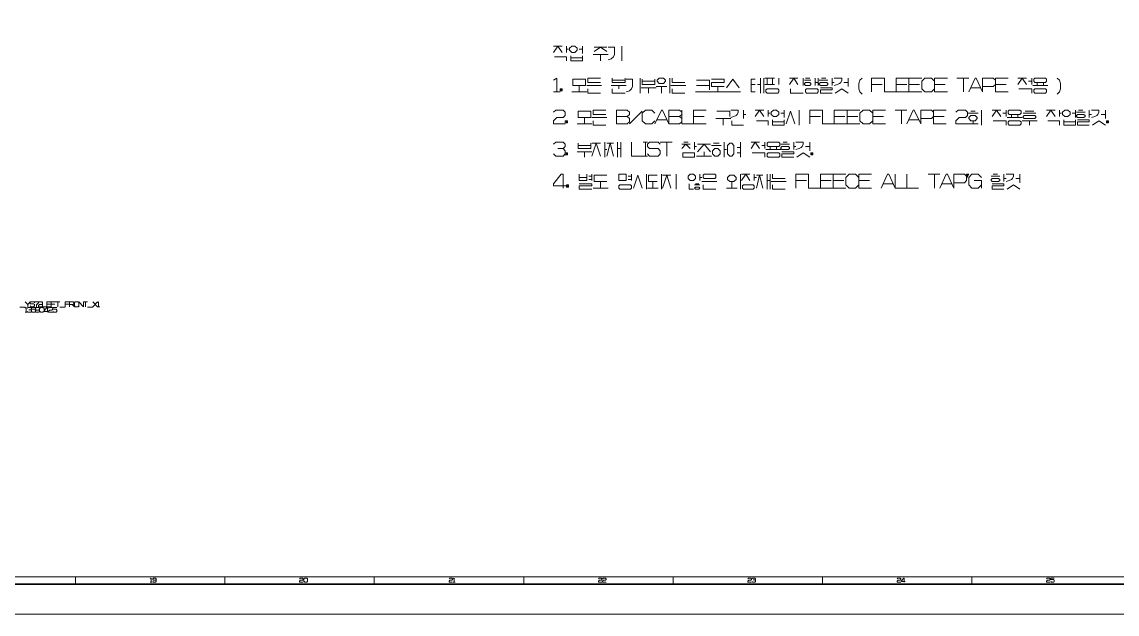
# Model space of a CAD drawing. Header units: millimetres. Extents: x 0 to 174, y 0 to 33.
# Drawn here: x 70.24 to 99.1, y 0 to 15.6 of the extents above; entities that cross this region are included whole.
import ezdxf

# ---------------------------------------------------------------- set-up
doc = ezdxf.new("R2010")
doc.units = ezdxf.units.MM
doc.layers.add('PDF_Geomertry', color=7, linetype='Continuous', true_color=0x405f80)

msp = doc.modelspace()

# ---------------------------------------------------------------- linework, layer by layer
at = {"layer": 'PDF_Geomertry', "color": 7, "lineweight": 13}
for points in [[(173.622, 33.111), (173.622, 0.001), (0, 0.001), (0, 33.111)], [(84.252, 14.962), (84.477, 14.962)], [(84.252, 14.793), (84.364, 14.962), (84.477, 14.793)], [(84.589, 14.962), (84.589, 14.793)], [(84.589, 14.877), (84.646, 14.877)], [(84.927, 14.877), (85.011, 14.877)], [(85.011, 14.962), (85.011, 14.765)], [(85.293, 14.737), (85.686, 14.737)], [(85.321, 14.933), (85.658, 14.933)], [(85.321, 14.821), (85.489, 14.933), (85.658, 14.821)], [(85.489, 14.737), (85.489, 14.568)], [(85.686, 14.933), (85.855, 14.933), (85.855, 14.821), (85.855, 14.737), (85.827, 14.68), (85.771, 14.624), (85.686, 14.596)], [(86.052, 14.962), (86.052, 14.568)], [(84.28, 14.68), (84.589, 14.68), (84.589, 14.568)], [(84.702, 14.708), (84.702, 14.568), (85.011, 14.568), (85.011, 14.708), (85.011, 14.652), (84.702, 14.652)], [(84.252, 14.062), (84.336, 14.118), (84.336, 13.752)], [(84.927, 13.921), (84.927, 13.752)], [(85.124, 13.921), (85.518, 13.921)], [(85.489, 14.118), (85.152, 14.118), (85.152, 14.005), (85.489, 14.005)], [(85.771, 13.921), (86.164, 13.921)], [(85.799, 14.118), (85.799, 14.005), (86.136, 14.005), (86.136, 14.118), (86.136, 14.062), (85.799, 14.062)], [(85.967, 13.921), (85.967, 13.837)], [(86.164, 14.09), (86.333, 14.09), (86.333, 13.977), (86.333, 13.893), (86.305, 13.837), (86.249, 13.78), (86.164, 13.752)], [(86.53, 14.118), (86.53, 13.724)], [(86.558, 13.865), (86.952, 13.865)], [(86.586, 14.09), (86.586, 13.949), (86.923, 13.949), (86.923, 14.09), (86.923, 14.033), (86.586, 14.033)], [(86.755, 13.865), (86.755, 13.724)], [(86.952, 13.893), (87.233, 13.893)], [(87.092, 13.893), (87.092, 13.724)], [(87.317, 14.118), (87.317, 13.724)], [(87.345, 13.921), (87.739, 13.921)], [(87.373, 14.118), (87.373, 14.005), (87.711, 14.005)], [(88.02, 14.062), (88.358, 14.062), (88.358, 13.808)], [(88.02, 13.921), (88.358, 13.921)], [(88.414, 14.09), (88.751, 14.09), (88.751, 14.005), (88.414, 14.005), (88.414, 13.893), (88.751, 13.893)], [(88.583, 13.893), (88.583, 13.752)], [(88.808, 13.865), (88.976, 14.09), (89.145, 13.865)], [(89.567, 14.09), (89.454, 14.09), (89.454, 13.752), (89.567, 13.752)], [(89.454, 13.949), (89.567, 13.949)], [(89.623, 13.949), (89.707, 13.949)], [(89.707, 14.118), (89.707, 13.724)], [(89.792, 14.118), (89.792, 13.724)], [(89.82, 14.118), (90.073, 14.118)], [(89.82, 13.949), (90.073, 13.949)], [(89.876, 14.118), (89.876, 13.949), (90.017, 13.949), (90.017, 14.118)], [(90.186, 14.118), (90.186, 13.949)], [(90.467, 13.949), (90.579, 14.118), (90.692, 13.949)], [(90.467, 14.118), (90.692, 14.118)], [(90.832, 14.118), (90.832, 13.921)], [(90.861, 14.062), (91.029, 14.062)], [(90.889, 14.118), (91.001, 14.118)], [(91.142, 14.118), (91.142, 13.921)], [(91.142, 14.005), (91.226, 14.005)], [(91.226, 14.118), (91.226, 13.921)], [(91.254, 14.062), (91.479, 14.062)], [(91.282, 13.865), (91.592, 13.865), (91.592, 13.808), (91.282, 13.808), (91.282, 13.724), (91.592, 13.724)], [(91.311, 14.118), (91.423, 14.118)], [(91.592, 14.118), (91.592, 13.921)], [(91.592, 14.005), (91.648, 14.005)], [(91.648, 14.118), (91.845, 14.118), (91.845, 14.062), (91.817, 14.005), (91.789, 13.977), (91.732, 13.949), (91.648, 13.921)], [(91.901, 14.005), (92.013, 14.005)], [(92.013, 14.118), (92.013, 13.893)], [(92.379, 14.118), (92.323, 14.062), (92.295, 13.977), (92.295, 13.837), (92.323, 13.752), (92.379, 13.696)], [(93.279, 13.752), (92.97, 13.752), (92.97, 14.118), (92.632, 14.118), (92.632, 13.752)], [(92.913, 13.949), (92.632, 13.949)], [(93.617, 14.118), (93.279, 14.118), (93.279, 13.752), (93.617, 13.752)], [(93.56, 13.949), (93.279, 13.949)], [(93.954, 14.118), (93.617, 14.118), (93.617, 13.752), (93.954, 13.752)], [(93.898, 13.949), (93.617, 13.949)], [(94.291, 14.033), (94.207, 14.118), (94.038, 14.118), (93.954, 14.033), (93.954, 13.837), (94.038, 13.752), (94.207, 13.752), (94.291, 13.837)], [(94.629, 14.118), (94.291, 14.118), (94.291, 13.752), (94.629, 13.752)], [(94.573, 13.949), (94.291, 13.949)], [(94.882, 14.118), (95.191, 14.118)], [(95.051, 14.118), (95.051, 13.752)], [(95.191, 13.752), (95.36, 14.118), (95.388, 14.118), (95.557, 13.752), (95.557, 14.118), (95.838, 14.118), (95.894, 14.062), (95.894, 13.949), (95.838, 13.893), (95.557, 13.893)], [(95.247, 13.865), (95.501, 13.865)], [(96.232, 14.118), (95.894, 14.118), (95.894, 13.752), (96.232, 13.752)], [(96.176, 13.949), (95.894, 13.949)], [(96.485, 14.118), (96.71, 14.118)], [(96.485, 13.949), (96.597, 14.118), (96.71, 13.949)], [(96.766, 14.033), (96.85, 14.033)], [(96.85, 14.118), (96.85, 13.949)], [(96.879, 13.921), (97.272, 13.921)], [(96.991, 14.005), (96.991, 13.921)], [(97.16, 14.005), (97.16, 13.921)], [(97.525, 14.118), (97.582, 14.062), (97.61, 13.977), (97.61, 13.837), (97.582, 13.752), (97.525, 13.696)], [(84.252, 13.752), (84.421, 13.752)], [(84.449, 13.837), (84.449, 13.78)], [(84.73, 13.752), (85.124, 13.752)], [(85.152, 13.837), (85.152, 13.724), (85.489, 13.724)], [(85.799, 13.837), (85.799, 13.724), (86.136, 13.724)], [(87.373, 13.837), (87.373, 13.724), (87.711, 13.724)], [(87.992, 13.752), (88.386, 13.752), (88.78, 13.752), (89.173, 13.752)], [(90.495, 13.837), (90.495, 13.724), (90.832, 13.724)], [(91.676, 13.724), (91.845, 13.837), (92.013, 13.724)], [(96.513, 13.837), (96.85, 13.837), (96.85, 13.724)], [(84.252, 13.218), (84.308, 13.274), (84.505, 13.274), (84.561, 13.218), (84.561, 13.134), (84.505, 13.077), (84.336, 13.077), (84.252, 12.993), (84.252, 12.909), (84.561, 12.909)], [(84.589, 12.993), (84.589, 12.937)], [(85.067, 13.077), (85.067, 12.909)], [(85.264, 13.077), (85.658, 13.077)], [(85.63, 13.274), (85.293, 13.274), (85.293, 13.162), (85.63, 13.162)], [(85.293, 12.993), (85.293, 12.88), (85.63, 12.88)], [(86.192, 13.105), (86.249, 13.049), (86.249, 12.965), (86.192, 12.909), (85.911, 12.909), (85.911, 13.274), (86.192, 13.274), (86.249, 13.218), (86.249, 13.162), (86.192, 13.105), (85.911, 13.105)], [(86.586, 13.246), (86.249, 12.909)], [(86.924, 13.19), (86.839, 13.274), (86.67, 13.274), (86.586, 13.19), (86.586, 12.993), (86.67, 12.909), (86.839, 12.909), (86.924, 12.993)], [(86.924, 12.909), (87.092, 13.274), (87.12, 13.274), (87.289, 12.909)], [(86.98, 13.021), (87.233, 13.021)], [(87.57, 13.105), (87.627, 13.049), (87.627, 12.965), (87.57, 12.909), (87.289, 12.909), (87.289, 13.274), (87.57, 13.274), (87.627, 13.218), (87.627, 13.162), (87.57, 13.105), (87.289, 13.105)], [(87.627, 13.274), (87.627, 12.909), (87.936, 12.909)], [(88.273, 13.274), (87.936, 13.274), (87.936, 12.909), (88.273, 12.909)], [(88.217, 13.105), (87.936, 13.105)], [(88.527, 13.049), (88.92, 13.049)], [(88.555, 13.246), (88.892, 13.246), (88.892, 13.105)], [(88.723, 13.049), (88.723, 12.88)], [(88.92, 13.274), (89.117, 13.274), (89.117, 13.218), (89.089, 13.162), (89.061, 13.134), (89.005, 13.105), (88.92, 13.077)], [(88.948, 12.993), (88.948, 12.88), (89.258, 12.88)], [(89.258, 13.274), (89.258, 13.049)], [(89.258, 13.162), (89.314, 13.162)], [(89.567, 13.274), (89.792, 13.274)], [(89.567, 13.105), (89.679, 13.274), (89.792, 13.105)], [(89.595, 12.993), (89.904, 12.993), (89.904, 12.88)], [(89.904, 13.274), (89.904, 13.105)], [(89.904, 13.19), (89.961, 13.19)], [(90.017, 13.021), (90.017, 12.88), (90.326, 12.88), (90.326, 13.021), (90.326, 12.965), (90.017, 12.965)], [(90.242, 13.19), (90.326, 13.19)], [(90.326, 13.274), (90.326, 13.077)], [(90.383, 12.909), (90.495, 13.246), (90.608, 12.909)], [(90.72, 13.274), (90.72, 12.88)], [(91.648, 12.909), (91.339, 12.909), (91.339, 13.274), (91.001, 13.274), (91.001, 12.909)], [(91.282, 13.105), (91.001, 13.105)], [(91.985, 13.274), (91.648, 13.274), (91.648, 12.909), (91.985, 12.909)], [(91.929, 13.105), (91.648, 13.105)], [(92.323, 13.274), (91.985, 13.274), (91.985, 12.909), (92.323, 12.909)], [(92.267, 13.105), (91.985, 13.105)], [(92.66, 13.19), (92.576, 13.274), (92.407, 13.274), (92.323, 13.19), (92.323, 12.993), (92.407, 12.909), (92.576, 12.909), (92.66, 12.993)], [(92.998, 13.274), (92.66, 13.274), (92.66, 12.909), (92.998, 12.909)], [(92.942, 13.105), (92.66, 13.105)], [(93.251, 13.274), (93.56, 13.274)], [(93.42, 13.274), (93.42, 12.909)], [(93.56, 12.909), (93.729, 13.274), (93.757, 13.274), (93.926, 12.909), (93.926, 13.274), (94.207, 13.274), (94.263, 13.218), (94.263, 13.105), (94.207, 13.049), (93.926, 13.049)], [(93.617, 13.021), (93.87, 13.021)], [(94.601, 13.274), (94.263, 13.274), (94.263, 12.909), (94.601, 12.909)], [(94.545, 13.105), (94.263, 13.105)], [(94.854, 13.218), (94.91, 13.274), (95.107, 13.274), (95.163, 13.218), (95.163, 13.134), (95.107, 13.077), (94.938, 13.077), (94.854, 12.993), (94.854, 12.909), (95.163, 12.909), (95.444, 12.909)], [(95.163, 13.19), (95.444, 13.19)], [(95.247, 13.246), (95.36, 13.246)], [(95.304, 12.993), (95.304, 12.909)], [(95.529, 13.274), (95.529, 12.88)], [(95.81, 13.274), (96.035, 13.274)], [(95.81, 13.105), (95.922, 13.274), (96.035, 13.105)], [(95.838, 12.993), (96.176, 12.993), (96.176, 12.88)], [(96.091, 13.19), (96.176, 13.19)], [(96.176, 13.274), (96.176, 13.105)], [(96.204, 13.077), (96.597, 13.077)], [(96.316, 13.162), (96.316, 13.077)], [(96.485, 13.162), (96.485, 13.077)], [(96.597, 12.993), (96.991, 12.993)], [(96.626, 13.19), (96.963, 13.19)], [(96.682, 13.246), (96.907, 13.246)], [(96.794, 12.993), (96.794, 12.88)], [(97.244, 13.274), (97.469, 13.274)], [(97.244, 13.105), (97.357, 13.274), (97.469, 13.105)], [(97.272, 12.993), (97.582, 12.993), (97.582, 12.88)], [(97.582, 13.274), (97.582, 13.105)], [(97.582, 13.19), (97.638, 13.19)], [(97.694, 13.021), (97.694, 12.88), (98.003, 12.88), (98.003, 13.021), (98.003, 12.965), (97.694, 12.965)], [(97.919, 13.19), (98.003, 13.19)], [(98.003, 13.274), (98.003, 13.077)], [(98.032, 13.218), (98.257, 13.218)], [(98.06, 13.021), (98.369, 13.021), (98.369, 12.965), (98.06, 12.965), (98.06, 12.88), (98.369, 12.88)], [(98.088, 13.274), (98.2, 13.274)], [(98.369, 13.274), (98.369, 13.077)], [(98.369, 13.162), (98.425, 13.162)], [(98.425, 13.274), (98.622, 13.274), (98.622, 13.218), (98.594, 13.162), (98.566, 13.134), (98.51, 13.105), (98.425, 13.077)], [(98.453, 12.88), (98.622, 12.993), (98.791, 12.88)], [(98.678, 13.162), (98.791, 13.162)], [(98.791, 13.274), (98.791, 13.049)], [(98.847, 12.993), (98.847, 12.937)], [(84.871, 12.909), (85.264, 12.909)], [(84.252, 12.374), (84.308, 12.431), (84.505, 12.431), (84.561, 12.374), (84.561, 12.318), (84.505, 12.262), (84.364, 12.262), (84.505, 12.262), (84.561, 12.206), (84.561, 12.121), (84.505, 12.065), (84.308, 12.065), (84.252, 12.121)], [(85.602, 12.431), (85.602, 12.037)], [(85.939, 12.431), (85.939, 12.037)], [(86.024, 12.431), (86.024, 12.037)], [(86.305, 12.431), (86.305, 12.065), (86.614, 12.065), (86.727, 12.065)], [(86.614, 12.431), (86.727, 12.431)], [(86.67, 12.431), (86.67, 12.065)], [(87.064, 12.374), (87.008, 12.431), (86.783, 12.431), (86.727, 12.374), (86.727, 12.318), (86.783, 12.262), (87.008, 12.262), (87.064, 12.206), (87.064, 12.121), (87.008, 12.065), (86.783, 12.065), (86.727, 12.121)], [(87.064, 12.431), (87.373, 12.431)], [(87.233, 12.431), (87.233, 12.065)], [(87.683, 12.431), (87.795, 12.431)], [(87.964, 12.431), (87.964, 12.234)], [(88.751, 12.431), (88.751, 12.037)], [(89.173, 12.431), (89.173, 12.037)], [(89.454, 12.431), (89.679, 12.431)], [(89.454, 12.262), (89.567, 12.431), (89.679, 12.262)], [(89.82, 12.431), (89.82, 12.262)], [(90.298, 12.431), (90.411, 12.431)], [(90.579, 12.431), (90.579, 12.234)], [(90.636, 12.431), (90.832, 12.431), (90.832, 12.374), (90.804, 12.318), (90.776, 12.29), (90.72, 12.262), (90.636, 12.234)], [(91.001, 12.431), (91.001, 12.206)], [(84.589, 12.149), (84.589, 12.093)], [(84.871, 12.178), (85.264, 12.178)], [(84.899, 12.402), (84.899, 12.262), (85.236, 12.262), (85.236, 12.402), (85.236, 12.346), (84.899, 12.346)], [(85.067, 12.178), (85.067, 12.037)], [(85.264, 12.402), (85.489, 12.402)], [(85.264, 12.065), (85.377, 12.402), (85.489, 12.065)], [(85.602, 12.234), (85.658, 12.234)], [(85.658, 12.402), (85.827, 12.402)], [(85.658, 12.065), (85.742, 12.402), (85.827, 12.065)], [(85.939, 12.262), (86.024, 12.262)], [(87.627, 12.262), (87.739, 12.374), (87.852, 12.262)], [(87.627, 12.374), (87.852, 12.374)], [(87.964, 12.318), (88.02, 12.318)], [(88.048, 12.374), (88.386, 12.374)], [(88.048, 12.178), (88.217, 12.374), (88.386, 12.178)], [(88.217, 12.178), (88.217, 12.065)], [(88.414, 12.346), (88.667, 12.346)], [(88.47, 12.402), (88.611, 12.402)], [(88.751, 12.234), (88.808, 12.234)], [(89.089, 12.29), (89.173, 12.29)], [(89.089, 12.149), (89.173, 12.149)], [(89.483, 12.149), (89.82, 12.149), (89.82, 12.037)], [(89.736, 12.346), (89.82, 12.346)], [(89.848, 12.234), (90.242, 12.234)], [(89.961, 12.318), (89.961, 12.234)], [(90.129, 12.318), (90.129, 12.234)], [(90.242, 12.374), (90.467, 12.374)], [(90.27, 12.178), (90.579, 12.178), (90.579, 12.121), (90.27, 12.121), (90.27, 12.037), (90.579, 12.037)], [(90.579, 12.318), (90.636, 12.318)], [(90.664, 12.037), (90.832, 12.149), (91.001, 12.037)], [(90.889, 12.318), (91.001, 12.318)], [(91.057, 12.149), (91.057, 12.093)], [(88.02, 12.065), (88.414, 12.065)], [(84.505, 11.221), (84.505, 11.587), (84.449, 11.587), (84.252, 11.334), (84.252, 11.278), (84.589, 11.278)], [(84.927, 11.587), (84.927, 11.418), (85.124, 11.418), (85.124, 11.587), (85.124, 11.503), (84.927, 11.503)], [(85.264, 11.587), (85.264, 11.418)], [(85.658, 11.559), (85.321, 11.559), (85.321, 11.39), (85.658, 11.39)], [(86.305, 11.587), (86.305, 11.418)], [(86.361, 11.221), (86.474, 11.559), (86.586, 11.221)], [(86.699, 11.587), (86.699, 11.193)], [(86.98, 11.559), (86.755, 11.559), (86.755, 11.39), (86.98, 11.39)], [(87.092, 11.587), (87.092, 11.193)], [(87.12, 11.559), (87.345, 11.559)], [(87.12, 11.221), (87.233, 11.559), (87.345, 11.221)], [(87.486, 11.587), (87.486, 11.193)], [(88.105, 11.587), (88.105, 11.418)], [(89.173, 11.587), (89.173, 11.193)], [(89.201, 11.587), (89.426, 11.587)], [(89.201, 11.418), (89.314, 11.587), (89.426, 11.418)], [(89.539, 11.587), (89.539, 11.418)], [(89.595, 11.559), (89.764, 11.559)], [(89.595, 11.221), (89.679, 11.559), (89.764, 11.221)], [(89.876, 11.587), (89.876, 11.193)], [(89.961, 11.587), (89.961, 11.193)], [(90.017, 11.587), (90.017, 11.474), (90.354, 11.474)], [(91.282, 11.221), (90.973, 11.221), (90.973, 11.587), (90.636, 11.587), (90.636, 11.221)], [(91.62, 11.587), (91.282, 11.587), (91.282, 11.221), (91.62, 11.221)], [(91.957, 11.587), (91.62, 11.587), (91.62, 11.221), (91.957, 11.221)], [(92.295, 11.503), (92.21, 11.587), (92.042, 11.587), (91.957, 11.503), (91.957, 11.306), (92.042, 11.221), (92.21, 11.221), (92.295, 11.306)], [(92.632, 11.587), (92.295, 11.587), (92.295, 11.221), (92.632, 11.221)], [(92.885, 11.221), (93.054, 11.587), (93.082, 11.587), (93.251, 11.221)], [(93.251, 11.587), (93.251, 11.221), (93.56, 11.221)], [(93.56, 11.587), (93.56, 11.221), (93.87, 11.221)], [(94.123, 11.587), (94.432, 11.587)], [(94.291, 11.587), (94.291, 11.221)], [(94.432, 11.221), (94.601, 11.587), (94.629, 11.587), (94.798, 11.221), (94.798, 11.587), (95.079, 11.587), (95.135, 11.531), (95.135, 11.418), (95.079, 11.362), (94.798, 11.362)], [(95.163, 11.587), (95.135, 11.474)], [(95.529, 11.503), (95.444, 11.587), (95.276, 11.587), (95.191, 11.503), (95.191, 11.306), (95.276, 11.221), (95.444, 11.221), (95.529, 11.306)], [(95.838, 11.587), (95.951, 11.587)], [(96.119, 11.587), (96.119, 11.39)], [(96.176, 11.587), (96.372, 11.587), (96.372, 11.531), (96.344, 11.474), (96.316, 11.446), (96.26, 11.418), (96.176, 11.39)], [(96.541, 11.587), (96.541, 11.362)], [(84.617, 11.306), (84.617, 11.249)], [(84.927, 11.334), (85.264, 11.334), (85.264, 11.278), (84.927, 11.278), (84.927, 11.193), (85.264, 11.193)], [(85.18, 11.531), (85.264, 11.531)], [(85.18, 11.446), (85.264, 11.446)], [(85.489, 11.39), (85.489, 11.221)], [(86.221, 11.531), (86.305, 11.531)], [(86.221, 11.446), (86.305, 11.446)], [(86.867, 11.39), (86.867, 11.221)], [(87.823, 11.334), (87.823, 11.193), (87.936, 11.193)], [(87.964, 11.306), (88.105, 11.306)], [(87.992, 11.334), (88.077, 11.334)], [(88.105, 11.503), (88.161, 11.503)], [(88.161, 11.39), (88.555, 11.39)], [(88.189, 11.306), (88.189, 11.193), (88.526, 11.193)], [(88.948, 11.39), (88.948, 11.221)], [(89.539, 11.503), (89.595, 11.503)], [(89.876, 11.418), (89.961, 11.418)], [(89.989, 11.39), (90.383, 11.39)], [(90.017, 11.306), (90.017, 11.193), (90.354, 11.193)], [(90.917, 11.418), (90.636, 11.418)], [(91.564, 11.418), (91.282, 11.418)], [(91.901, 11.418), (91.62, 11.418)], [(92.576, 11.418), (92.295, 11.418)], [(92.942, 11.334), (93.195, 11.334)], [(94.488, 11.334), (94.741, 11.334)], [(95.332, 11.418), (95.529, 11.418), (95.529, 11.221)], [(95.782, 11.531), (96.007, 11.531)], [(95.81, 11.334), (96.119, 11.334), (96.119, 11.278), (95.81, 11.278), (95.81, 11.193), (96.119, 11.193)], [(96.119, 11.474), (96.176, 11.474)], [(96.204, 11.193), (96.372, 11.306), (96.541, 11.193)], [(96.429, 11.474), (96.541, 11.474)], [(85.293, 11.221), (85.686, 11.221)], [(86.727, 11.221), (87.008, 11.221)], [(88.808, 11.221), (89.089, 11.221)], [(70.187, 8.087), (70.325, 8.087)], [(70.325, 8.225), (70.394, 8.156), (70.463, 8.225)], [(70.394, 8.156), (70.394, 8.097)], [(70.571, 8.225), (70.463, 8.225), (70.463, 8.176), (70.551, 8.176), (70.571, 8.156), (70.571, 8.117), (70.551, 8.097), (70.483, 8.097), (70.463, 8.117)], [(70.571, 8.196), (70.571, 8.225), (70.679, 8.225), (70.679, 8.196), (70.63, 8.146), (70.63, 8.097)], [(70.679, 8.206), (70.699, 8.225), (70.768, 8.225), (70.788, 8.206), (70.788, 8.176), (70.768, 8.156), (70.709, 8.156), (70.679, 8.127), (70.679, 8.097), (70.788, 8.097)], [(70.788, 8.225), (70.788, 8.097), (70.896, 8.097)], [(71.014, 8.225), (70.896, 8.225), (70.896, 8.097), (71.014, 8.097), (71.014, 8.225), (71.132, 8.225), (71.24, 8.225)], [(70.994, 8.166), (70.896, 8.166)], [(71.113, 8.166), (71.014, 8.166)], [(71.191, 8.225), (71.191, 8.097)], [(71.24, 8.087), (71.378, 8.087)], [(71.496, 8.225), (71.378, 8.225), (71.378, 8.097)], [(71.477, 8.166), (71.378, 8.166)], [(71.496, 8.097), (71.496, 8.225), (71.595, 8.225), (71.614, 8.206), (71.614, 8.176), (71.595, 8.156), (71.496, 8.156)], [(71.565, 8.156), (71.624, 8.097)], [(71.742, 8.097), (71.742, 8.225), (71.861, 8.097), (71.861, 8.225), (71.969, 8.225)], [(71.92, 8.225), (71.92, 8.097)], [(71.969, 8.087), (72.107, 8.087)], [(72.107, 8.225), (72.234, 8.097), (72.294, 8.097)], [(72.234, 8.225), (72.107, 8.097)], [(72.234, 8.206), (72.264, 8.225), (72.264, 8.097)], [(70.325, 8.058), (70.355, 8.078), (70.355, 7.95)], [(70.325, 7.95), (70.384, 7.95)], [(70.384, 8.058), (70.404, 8.078), (70.473, 8.078), (70.492, 8.058), (70.492, 8.038), (70.473, 8.018), (70.423, 8.018), (70.473, 8.018), (70.492, 7.999), (70.492, 7.969), (70.473, 7.95), (70.404, 7.95), (70.384, 7.969)], [(70.601, 8.078), (70.492, 8.078), (70.492, 8.028), (70.581, 8.028), (70.601, 8.009), (70.601, 7.969), (70.581, 7.95), (70.512, 7.95), (70.492, 7.969)], [(70.709, 8.028), (70.689, 8.009), (70.62, 8.009), (70.601, 8.028), (70.601, 8.058), (70.62, 8.078), (70.689, 8.078), (70.709, 8.058), (70.709, 7.969), (70.689, 7.95), (70.62, 7.95), (70.601, 7.969)], [(70.916, 7.95), (70.916, 8.078), (70.896, 8.078), (70.827, 7.989), (70.827, 7.969), (70.945, 7.969)], [(70.945, 8.058), (70.965, 8.078), (71.034, 8.078), (71.053, 8.058), (71.053, 8.028), (71.034, 8.009), (70.975, 8.009), (70.945, 7.979), (70.945, 7.95), (71.053, 7.95)], [(71.162, 8.078), (71.053, 8.078), (71.053, 8.028), (71.142, 8.028), (71.162, 8.009), (71.162, 7.969), (71.142, 7.95), (71.073, 7.95), (71.053, 7.969)], [(71.654, 0.985), (71.654, 0.788)], [(73.622, 0.933), (73.647, 0.95), (73.647, 0.84)], [(73.783, 0.908), (73.766, 0.891), (73.707, 0.891), (73.69, 0.908), (73.69, 0.933), (73.707, 0.95), (73.766, 0.95), (73.783, 0.933), (73.783, 0.857), (73.766, 0.84), (73.707, 0.84), (73.69, 0.857)], [(75.591, 0.985), (75.591, 0.788)], [(77.559, 0.933), (77.576, 0.95), (77.635, 0.95), (77.652, 0.933), (77.652, 0.908), (77.635, 0.891), (77.584, 0.891), (77.559, 0.866), (77.559, 0.84), (77.652, 0.84)], [(79.527, 0.985), (79.527, 0.788)], [(81.496, 0.933), (81.513, 0.95), (81.572, 0.95), (81.589, 0.933), (81.589, 0.908), (81.572, 0.891), (81.521, 0.891), (81.496, 0.866), (81.496, 0.84), (81.589, 0.84)], [(81.607, 0.933), (81.632, 0.95), (81.632, 0.84)], [(83.465, 0.985), (83.465, 0.788)], [(85.433, 0.933), (85.45, 0.95), (85.509, 0.95), (85.526, 0.933), (85.526, 0.908), (85.509, 0.891), (85.458, 0.891), (85.433, 0.866), (85.433, 0.84), (85.526, 0.84)], [(85.544, 0.933), (85.56, 0.95), (85.62, 0.95), (85.636, 0.933), (85.636, 0.908), (85.62, 0.891), (85.569, 0.891), (85.544, 0.866), (85.544, 0.84), (85.636, 0.84)], [(87.402, 0.985), (87.402, 0.788)], [(89.37, 0.933), (89.387, 0.95), (89.446, 0.95), (89.463, 0.933), (89.463, 0.908), (89.446, 0.891), (89.395, 0.891), (89.37, 0.866), (89.37, 0.84), (89.463, 0.84)], [(89.481, 0.933), (89.497, 0.95), (89.557, 0.95), (89.573, 0.933), (89.573, 0.916), (89.557, 0.899), (89.514, 0.899), (89.557, 0.899), (89.573, 0.883), (89.573, 0.857), (89.557, 0.84), (89.497, 0.84), (89.481, 0.857)], [(91.339, 0.985), (91.339, 0.788)], [(93.307, 0.933), (93.324, 0.95), (93.383, 0.95), (93.4, 0.933), (93.4, 0.908), (93.383, 0.891), (93.332, 0.891), (93.307, 0.866), (93.307, 0.84), (93.4, 0.84)], [(93.493, 0.84), (93.493, 0.95), (93.477, 0.95), (93.418, 0.874), (93.418, 0.857), (93.519, 0.857)], [(95.276, 0.985), (95.276, 0.788)], [(97.244, 0.933), (97.261, 0.95), (97.32, 0.95), (97.337, 0.933), (97.337, 0.908), (97.32, 0.891), (97.269, 0.891), (97.244, 0.866), (97.244, 0.84), (97.337, 0.84)], [(97.447, 0.95), (97.355, 0.95), (97.355, 0.908), (97.431, 0.908), (97.447, 0.891), (97.447, 0.857), (97.431, 0.84), (97.372, 0.84), (97.355, 0.857)], [(73.622, 0.84), (73.673, 0.84)], [(81.607, 0.84), (81.657, 0.84)]]:
    msp.add_lwpolyline(points, dxfattribs=at)
at = {"layer": 'PDF_Geomertry', "color": 7, "lineweight": 35}
msp.add_lwpolyline([(0.787, 0.788), (0.787, 32.324), (172.835, 32.324), (172.835, 0.788)], close=True, dxfattribs=at)
at = {"layer": 'PDF_Geomertry', "color": 7, "lineweight": 13}
for points in [[(0.984, 0.985), (0.984, 32.127), (172.638, 32.127), (172.638, 0.985)], [(84.73, 14.962), (84.814, 14.962), (84.871, 14.905), (84.871, 14.849), (84.814, 14.793), (84.73, 14.793), (84.674, 14.849), (84.674, 14.905), (84.73, 14.962)], [(84.758, 14.09), (85.096, 14.09), (85.096, 13.921), (84.758, 13.921), (84.758, 14.09)], [(87.036, 14.118), (87.148, 14.118), (87.205, 14.062), (87.205, 14.033), (87.148, 13.977), (87.036, 13.977), (86.98, 14.033), (86.98, 14.062), (87.036, 14.118)], [(90.889, 14.005), (91.001, 14.005), (91.029, 13.977), (91.029, 13.949), (91.001, 13.921), (90.889, 13.921), (90.861, 13.949), (90.861, 13.977), (90.889, 14.005)], [(91.282, 14.005), (91.451, 14.005), (91.479, 13.977), (91.479, 13.949), (91.451, 13.921), (91.282, 13.921), (91.254, 13.949), (91.254, 13.977), (91.282, 14.005)], [(96.935, 14.118), (97.216, 14.118), (97.244, 14.09), (97.244, 14.033), (97.216, 14.005), (96.935, 14.005), (96.907, 14.033), (96.907, 14.09), (96.935, 14.118)], [(84.421, 13.837), (84.477, 13.837), (84.477, 13.78), (84.421, 13.78), (84.421, 13.837)], [(89.876, 13.837), (90.157, 13.837), (90.186, 13.808), (90.186, 13.752), (90.157, 13.724), (89.876, 13.724), (89.848, 13.752), (89.848, 13.808), (89.876, 13.837)], [(90.917, 13.837), (91.198, 13.837), (91.226, 13.808), (91.226, 13.752), (91.198, 13.724), (90.917, 13.724), (90.889, 13.752), (90.889, 13.808), (90.917, 13.837)], [(96.935, 13.837), (97.216, 13.837), (97.244, 13.808), (97.244, 13.752), (97.216, 13.724), (96.935, 13.724), (96.907, 13.752), (96.907, 13.808), (96.935, 13.837)], [(84.561, 12.993), (84.617, 12.993), (84.617, 12.937), (84.561, 12.937), (84.561, 12.993)], [(84.899, 13.246), (85.236, 13.246), (85.236, 13.077), (84.899, 13.077), (84.899, 13.246)], [(90.045, 13.274), (90.129, 13.274), (90.186, 13.218), (90.186, 13.162), (90.129, 13.105), (90.045, 13.105), (89.989, 13.162), (89.989, 13.218), (90.045, 13.274)], [(95.247, 13.134), (95.36, 13.134), (95.416, 13.077), (95.416, 13.049), (95.36, 12.993), (95.247, 12.993), (95.191, 13.049), (95.191, 13.077), (95.247, 13.134)], [(96.26, 13.274), (96.541, 13.274), (96.569, 13.246), (96.569, 13.19), (96.541, 13.162), (96.26, 13.162), (96.232, 13.19), (96.232, 13.246), (96.26, 13.274)], [(96.26, 12.993), (96.541, 12.993), (96.569, 12.965), (96.569, 12.909), (96.541, 12.88), (96.26, 12.88), (96.232, 12.909), (96.232, 12.965), (96.26, 12.993)], [(96.654, 13.134), (96.935, 13.134), (96.963, 13.105), (96.963, 13.077), (96.935, 13.049), (96.654, 13.049), (96.626, 13.077), (96.626, 13.105), (96.654, 13.134)], [(97.722, 13.274), (97.807, 13.274), (97.863, 13.218), (97.863, 13.162), (97.807, 13.105), (97.722, 13.105), (97.666, 13.162), (97.666, 13.218), (97.722, 13.274)], [(98.06, 13.162), (98.228, 13.162), (98.257, 13.134), (98.257, 13.105), (98.228, 13.077), (98.06, 13.077), (98.032, 13.105), (98.032, 13.134), (98.06, 13.162)], [(98.819, 12.993), (98.875, 12.993), (98.875, 12.937), (98.819, 12.937), (98.819, 12.993)], [(89.904, 12.431), (90.186, 12.431), (90.214, 12.402), (90.214, 12.346), (90.186, 12.318), (89.904, 12.318), (89.876, 12.346), (89.876, 12.402), (89.904, 12.431)], [(84.561, 12.149), (84.617, 12.149), (84.617, 12.093), (84.561, 12.093), (84.561, 12.149)], [(87.655, 12.149), (87.964, 12.149), (87.964, 12.037), (87.655, 12.037), (87.655, 12.149)], [(88.498, 12.262), (88.583, 12.262), (88.639, 12.206), (88.639, 12.121), (88.583, 12.065), (88.498, 12.065), (88.442, 12.121), (88.442, 12.206), (88.498, 12.262)], [(88.892, 12.402), (88.948, 12.402), (89.005, 12.346), (89.005, 12.121), (88.948, 12.065), (88.892, 12.065), (88.836, 12.121), (88.836, 12.346), (88.892, 12.402)], [(89.904, 12.149), (90.186, 12.149), (90.214, 12.121), (90.214, 12.065), (90.186, 12.037), (89.904, 12.037), (89.876, 12.065), (89.876, 12.121), (89.904, 12.149)], [(90.27, 12.318), (90.439, 12.318), (90.467, 12.29), (90.467, 12.262), (90.439, 12.234), (90.27, 12.234), (90.242, 12.262), (90.242, 12.29), (90.27, 12.318)], [(91.029, 12.149), (91.086, 12.149), (91.086, 12.093), (91.029, 12.093), (91.029, 12.149)], [(85.967, 11.587), (86.164, 11.587), (86.164, 11.418), (85.967, 11.418), (85.967, 11.587)], [(87.852, 11.587), (87.936, 11.587), (87.992, 11.531), (87.992, 11.474), (87.936, 11.418), (87.852, 11.418), (87.795, 11.474), (87.795, 11.531), (87.852, 11.587)], [(88.217, 11.587), (88.498, 11.587), (88.526, 11.559), (88.526, 11.503), (88.498, 11.474), (88.217, 11.474), (88.189, 11.503), (88.189, 11.559), (88.217, 11.587)], [(88.892, 11.559), (89.005, 11.559), (89.061, 11.503), (89.061, 11.446), (89.005, 11.39), (88.892, 11.39), (88.836, 11.446), (88.836, 11.503), (88.892, 11.559)], [(95.135, 11.587), (95.191, 11.587), (95.135, 11.474), (95.135, 11.587)], [(84.589, 11.306), (84.646, 11.306), (84.646, 11.249), (84.589, 11.249), (84.589, 11.306)], [(85.996, 11.306), (86.277, 11.306), (86.305, 11.278), (86.305, 11.221), (86.277, 11.193), (85.996, 11.193), (85.967, 11.221), (85.967, 11.278), (85.996, 11.306)], [(89.258, 11.306), (89.511, 11.306), (89.539, 11.278), (89.539, 11.221), (89.511, 11.193), (89.258, 11.193), (89.229, 11.221), (89.229, 11.278), (89.258, 11.306)], [(95.81, 11.474), (95.979, 11.474), (96.007, 11.446), (96.007, 11.418), (95.979, 11.39), (95.81, 11.39), (95.782, 11.418), (95.782, 11.446), (95.81, 11.474)], [(87.992, 11.249), (88.077, 11.249), (88.105, 11.221), (88.077, 11.193), (87.992, 11.193), (87.964, 11.221), (87.992, 11.249)], [(71.644, 8.225), (71.723, 8.225), (71.742, 8.206), (71.742, 8.117), (71.723, 8.097), (71.644, 8.097), (71.624, 8.117), (71.624, 8.206), (71.644, 8.225)], [(70.738, 8.078), (70.797, 8.078), (70.827, 8.048), (70.827, 7.979), (70.797, 7.95), (70.738, 7.95), (70.709, 7.979), (70.709, 8.048), (70.738, 8.078)], [(77.695, 0.95), (77.746, 0.95), (77.771, 0.925), (77.771, 0.866), (77.746, 0.84), (77.695, 0.84), (77.67, 0.866), (77.67, 0.925), (77.695, 0.95)]]:
    msp.add_lwpolyline(points, close=True, dxfattribs=at)

doc.saveas('drawing.dxf')
